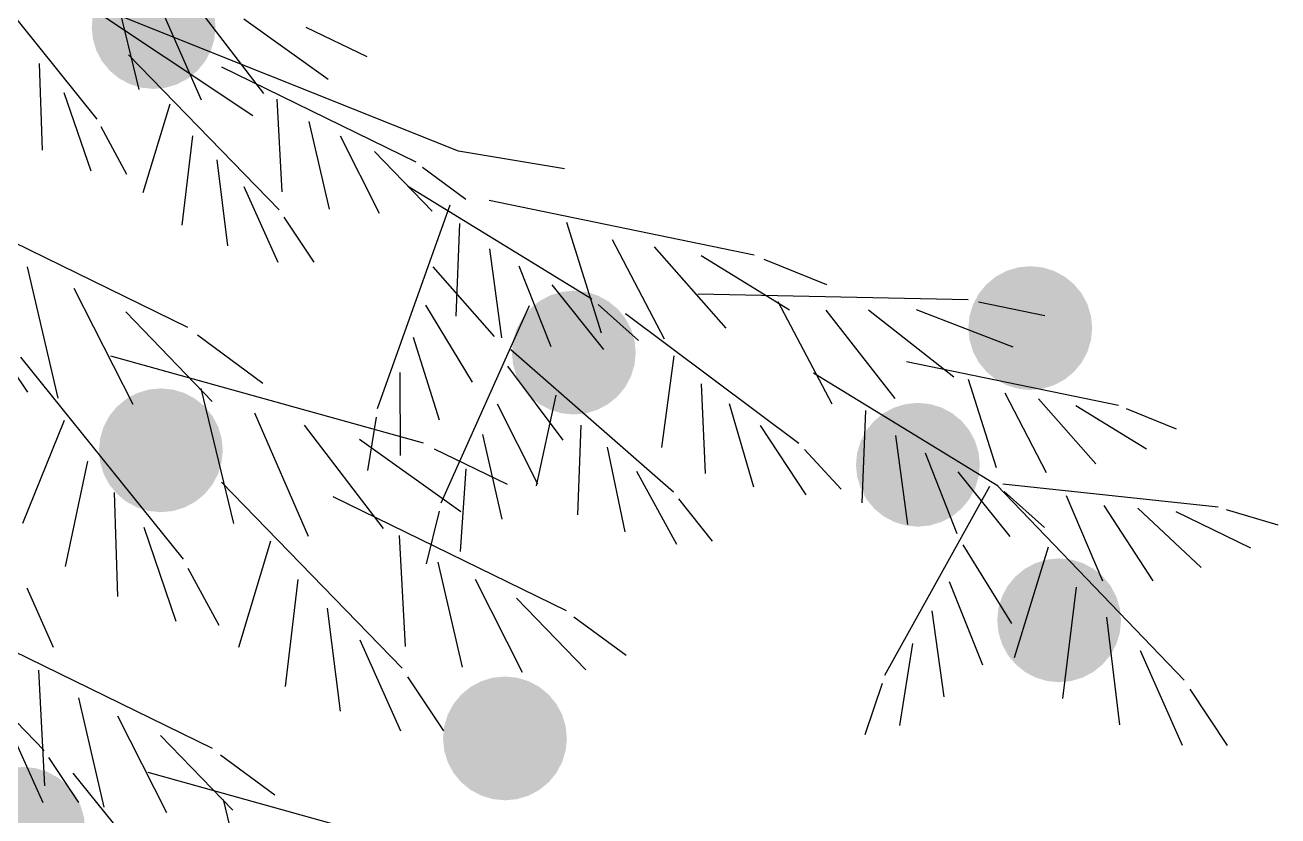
# Model space of a CAD drawing. Extents: x 0 to 1.57, y 0.06 to 3.19.
# Drawn here: x 0.873 to 1.379, y 1.779 to 2.099 of the extents above; entities that cross this region are included whole.
import ezdxf

# ---------------------------------------------------------------- set-up
doc = ezdxf.new("R2010")
doc.units = 0
doc.header["$LTSCALE"] = 1.2
doc.layers.get('0').update_dxf_attribs({"linetype": 'CONTINUOUS'})
doc.layers.add('ARQ-VEG', color=2, linetype='CONTINUOUS')

# ---------------------------------------------------------------- blocks, each defined once
blk = doc.blocks.new('*U26')
at = {"layer": 'ARQ-VEG'}
for points in [[(0.91108, 2.07726), (0.90729, 2.11573), (0.91108, 2.11884)], [(0.9154, 2.07495), (0.91108, 2.11884), (0.9154, 2.12115)], [(0.91108, 2.07726), (0.91108, 2.11884), (0.9154, 2.07495)], [(0.92009, 2.07353), (0.9154, 2.12115), (0.92009, 2.12257)], [(0.9154, 2.07495), (0.9154, 2.12115), (0.92009, 2.07353)], [(0.92497, 2.07305), (0.92009, 2.12257), (0.92497, 2.12305)], [(0.92009, 2.07353), (0.92009, 2.12257), (0.92497, 2.07305)], [(0.92497, 2.07305), (0.92497, 2.12305), (0.92985, 2.07353)], [(0.92985, 2.07353), (0.92497, 2.12305), (0.92985, 2.12257)], [(0.92985, 2.07353), (0.92985, 2.12257), (0.93454, 2.07495)], [(0.93454, 2.07495), (0.92985, 2.12257), (0.93454, 2.12115)], [(0.93454, 2.07495), (0.93454, 2.12115), (0.93886, 2.07726)], [(0.93886, 2.07726), (0.93454, 2.12115), (0.93886, 2.11884)], [(0.93886, 2.07726), (0.93886, 2.11884), (0.94265, 2.08037)], [(0.94265, 2.08037), (0.93886, 2.11884), (0.94265, 2.11573)], [(0.90729, 2.08037), (0.90418, 2.11194), (0.90729, 2.11573)], [(0.90729, 2.08037), (0.90729, 2.11573), (0.91108, 2.07726)], [(0.94265, 2.08037), (0.94265, 2.11573), (0.94576, 2.08416)], [(0.94576, 2.08416), (0.94265, 2.11573), (0.94576, 2.11194)], [(0.90418, 2.08416), (0.90187, 2.10762), (0.90418, 2.11194)], [(0.90418, 2.08416), (0.90418, 2.11194), (0.90729, 2.08037)], [(0.94576, 2.08416), (0.94576, 2.11194), (0.94807, 2.08848)], [(0.94807, 2.08848), (0.94576, 2.11194), (0.94807, 2.10762)], [(0.90187, 2.08848), (0.90045, 2.10293), (0.90187, 2.10762)], [(0.90187, 2.08848), (0.90187, 2.10762), (0.90418, 2.08416)], [(0.94807, 2.08848), (0.94807, 2.10762), (0.94949, 2.09317)], [(0.94949, 2.09317), (0.94807, 2.10762), (0.94949, 2.10293)], [(0.90045, 2.09317), (0.89997, 2.09805), (0.90045, 2.10293)], [(0.90045, 2.09317), (0.90045, 2.10293), (0.90187, 2.08848)], [(0.94949, 2.09317), (0.94949, 2.10293), (0.94997, 2.09805)]]:
    blk.add_solid(points, dxfattribs=at)
blk = doc.blocks.new('*U27')
at = {"layer": 'ARQ-VEG'}
for points in [[(1.08499, 1.94347), (1.08067, 1.98735), (1.08499, 1.98966)], [(1.08968, 1.94204), (1.08499, 1.98966), (1.08968, 1.99108)], [(1.08499, 1.94347), (1.08499, 1.98966), (1.08968, 1.94204)], [(1.09456, 1.94156), (1.08968, 1.99108), (1.09456, 1.99156)], [(1.08968, 1.94204), (1.08968, 1.99108), (1.09456, 1.94156)], [(1.09456, 1.94156), (1.09456, 1.99156), (1.09944, 1.94204)], [(1.09944, 1.94204), (1.09456, 1.99156), (1.09944, 1.99108)], [(1.09944, 1.94204), (1.09944, 1.99108), (1.10413, 1.94347)], [(1.10413, 1.94347), (1.09944, 1.99108), (1.10413, 1.98966)], [(1.10413, 1.94347), (1.10413, 1.98966), (1.10845, 1.94578)], [(1.10845, 1.94578), (1.10413, 1.98966), (1.10845, 1.98735)], [(1.07688, 1.94889), (1.07377, 1.98045), (1.07688, 1.98424)], [(1.08067, 1.94578), (1.07688, 1.98424), (1.08067, 1.98735)], [(1.07688, 1.94889), (1.07688, 1.98424), (1.08067, 1.94578)], [(1.08067, 1.94578), (1.08067, 1.98735), (1.08499, 1.94347)], [(1.10845, 1.94578), (1.10845, 1.98735), (1.11224, 1.94889)], [(1.11224, 1.94889), (1.10845, 1.98735), (1.11224, 1.98424)], [(1.11224, 1.94889), (1.11224, 1.98424), (1.11535, 1.95268)], [(1.11535, 1.95268), (1.11224, 1.98424), (1.11535, 1.98045)], [(1.07377, 1.95268), (1.07146, 1.97613), (1.07377, 1.98045)], [(1.07377, 1.95268), (1.07377, 1.98045), (1.07688, 1.94889)], [(1.11535, 1.95268), (1.11535, 1.98045), (1.11766, 1.957)], [(1.11766, 1.957), (1.11535, 1.98045), (1.11766, 1.97613)], [(1.07146, 1.957), (1.07004, 1.97144), (1.07146, 1.97613)], [(1.07146, 1.957), (1.07146, 1.97613), (1.07377, 1.95268)], [(1.11766, 1.957), (1.11766, 1.97613), (1.11908, 1.96169)], [(1.11908, 1.96169), (1.11766, 1.97613), (1.11908, 1.97144)], [(1.07004, 1.96169), (1.06956, 1.96656), (1.07004, 1.97144)], [(1.07004, 1.96169), (1.07004, 1.97144), (1.07146, 1.957)], [(1.11908, 1.96169), (1.11908, 1.97144), (1.11956, 1.96656)]]:
    blk.add_solid(points, dxfattribs=at)
blk = doc.blocks.new('*U28')
at = {"layer": 'ARQ-VEG'}
for points in [[(1.21956, 1.90049), (1.21577, 1.93895), (1.21956, 1.94206)], [(1.22388, 1.89818), (1.21956, 1.94206), (1.22388, 1.94437)], [(1.21956, 1.90049), (1.21956, 1.94206), (1.22388, 1.89818)], [(1.22857, 1.89675), (1.22388, 1.94437), (1.22857, 1.94579)], [(1.22388, 1.89818), (1.22388, 1.94437), (1.22857, 1.89675)], [(1.23344, 1.89627), (1.22857, 1.94579), (1.23344, 1.94627)], [(1.22857, 1.89675), (1.22857, 1.94579), (1.23344, 1.89627)], [(1.23344, 1.89627), (1.23344, 1.94627), (1.23832, 1.89675)], [(1.23832, 1.89675), (1.23344, 1.94627), (1.23832, 1.94579)], [(1.23832, 1.89675), (1.23832, 1.94579), (1.24301, 1.89818)], [(1.24301, 1.89818), (1.23832, 1.94579), (1.24301, 1.94437)], [(1.24301, 1.89818), (1.24301, 1.94437), (1.24733, 1.90049)], [(1.24733, 1.90049), (1.24301, 1.94437), (1.24733, 1.94206)], [(1.24733, 1.90049), (1.24733, 1.94206), (1.25112, 1.9036)], [(1.25112, 1.9036), (1.24733, 1.94206), (1.25112, 1.93895)], [(1.21577, 1.9036), (1.21266, 1.93516), (1.21577, 1.93895)], [(1.21577, 1.9036), (1.21577, 1.93895), (1.21956, 1.90049)], [(1.25112, 1.9036), (1.25112, 1.93895), (1.25423, 1.90739)], [(1.25423, 1.90739), (1.25112, 1.93895), (1.25423, 1.93516)], [(1.21266, 1.90739), (1.21035, 1.93084), (1.21266, 1.93516)], [(1.21266, 1.90739), (1.21266, 1.93516), (1.21577, 1.9036)], [(1.25423, 1.90739), (1.25423, 1.93516), (1.25654, 1.91171)], [(1.25654, 1.91171), (1.25423, 1.93516), (1.25654, 1.93084)], [(1.21035, 1.91171), (1.20893, 1.92615), (1.21035, 1.93084)], [(1.21035, 1.91171), (1.21035, 1.93084), (1.21266, 1.90739)], [(1.25654, 1.91171), (1.25654, 1.93084), (1.25796, 1.9164)], [(1.25796, 1.9164), (1.25654, 1.93084), (1.25796, 1.92615)], [(1.20893, 1.9164), (1.20844, 1.92127), (1.20893, 1.92615)], [(1.20893, 1.9164), (1.20893, 1.92615), (1.21035, 1.91171)], [(1.25796, 1.9164), (1.25796, 1.92615), (1.25844, 1.92127)]]:
    blk.add_solid(points, dxfattribs=at)
blk = doc.blocks.new('*U29')
at = {"layer": 'ARQ-VEG'}
for points in [[(1.28089, 1.83536), (1.27657, 1.87924), (1.28089, 1.88155)], [(1.28558, 1.83393), (1.28089, 1.88155), (1.28558, 1.88297)], [(1.28089, 1.83536), (1.28089, 1.88155), (1.28558, 1.83393)], [(1.29046, 1.83345), (1.28558, 1.88297), (1.29046, 1.88345)], [(1.28558, 1.83393), (1.28558, 1.88297), (1.29046, 1.83345)], [(1.29046, 1.83345), (1.29046, 1.88345), (1.29534, 1.83393)], [(1.29534, 1.83393), (1.29046, 1.88345), (1.29534, 1.88297)], [(1.29534, 1.83393), (1.29534, 1.88297), (1.30003, 1.83536)], [(1.30003, 1.83536), (1.29534, 1.88297), (1.30003, 1.88155)], [(1.30003, 1.83536), (1.30003, 1.88155), (1.30435, 1.83767)], [(1.30435, 1.83767), (1.30003, 1.88155), (1.30435, 1.87924)], [(1.27278, 1.84078), (1.26967, 1.87234), (1.27278, 1.87613)], [(1.27657, 1.83767), (1.27278, 1.87613), (1.27657, 1.87924)], [(1.27278, 1.84078), (1.27278, 1.87613), (1.27657, 1.83767)], [(1.27657, 1.83767), (1.27657, 1.87924), (1.28089, 1.83536)], [(1.30435, 1.83767), (1.30435, 1.87924), (1.30814, 1.84078)], [(1.30814, 1.84078), (1.30435, 1.87924), (1.30814, 1.87613)], [(1.30814, 1.84078), (1.30814, 1.87613), (1.31125, 1.84456)], [(1.31125, 1.84456), (1.30814, 1.87613), (1.31125, 1.87234)], [(1.26967, 1.84456), (1.26736, 1.86802), (1.26967, 1.87234)], [(1.26967, 1.84456), (1.26967, 1.87234), (1.27278, 1.84078)], [(1.31125, 1.84456), (1.31125, 1.87234), (1.31356, 1.84889)], [(1.31356, 1.84889), (1.31125, 1.87234), (1.31356, 1.86802)], [(1.26736, 1.84889), (1.26594, 1.86333), (1.26736, 1.86802)], [(1.26736, 1.84889), (1.26736, 1.86802), (1.26967, 1.84456)], [(1.31356, 1.84889), (1.31356, 1.86802), (1.31498, 1.85358)], [(1.31498, 1.85358), (1.31356, 1.86802), (1.31498, 1.86333)], [(1.26594, 1.85358), (1.26546, 1.85845), (1.26594, 1.86333)], [(1.26594, 1.85358), (1.26594, 1.86333), (1.26736, 1.84889)], [(1.31498, 1.85358), (1.31498, 1.86333), (1.31546, 1.85845)]]:
    blk.add_solid(points, dxfattribs=at)
blk = doc.blocks.new('*U30')
at = {"layer": 'ARQ-VEG'}
for points in [[(0.9279, 1.90212), (0.92302, 1.95164), (0.9279, 1.95212)], [(0.9279, 1.90212), (0.9279, 1.95212), (0.93277, 1.9026)], [(0.93277, 1.9026), (0.9279, 1.95212), (0.93277, 1.95164)], [(0.91401, 1.90633), (0.91022, 1.9448), (0.91401, 1.94791)], [(0.91833, 1.90402), (0.91401, 1.94791), (0.91833, 1.95022)], [(0.91401, 1.90633), (0.91401, 1.94791), (0.91833, 1.90402)], [(0.92302, 1.9026), (0.91833, 1.95022), (0.92302, 1.95164)], [(0.91833, 1.90402), (0.91833, 1.95022), (0.92302, 1.9026)], [(0.92302, 1.9026), (0.92302, 1.95164), (0.9279, 1.90212)], [(0.93277, 1.9026), (0.93277, 1.95164), (0.93746, 1.90402)], [(0.93746, 1.90402), (0.93277, 1.95164), (0.93746, 1.95022)], [(0.93746, 1.90402), (0.93746, 1.95022), (0.94178, 1.90633)], [(0.94178, 1.90633), (0.93746, 1.95022), (0.94178, 1.94791)], [(0.94178, 1.90633), (0.94178, 1.94791), (0.94557, 1.90944)], [(0.94557, 1.90944), (0.94178, 1.94791), (0.94557, 1.9448)], [(0.91022, 1.90944), (0.90711, 1.94101), (0.91022, 1.9448)], [(0.91022, 1.90944), (0.91022, 1.9448), (0.91401, 1.90633)], [(0.94557, 1.90944), (0.94557, 1.9448), (0.94868, 1.91323)], [(0.94868, 1.91323), (0.94557, 1.9448), (0.94868, 1.94101)], [(0.90711, 1.91323), (0.9048, 1.93669), (0.90711, 1.94101)], [(0.90711, 1.91323), (0.90711, 1.94101), (0.91022, 1.90944)], [(0.94868, 1.91323), (0.94868, 1.94101), (0.95099, 1.91755)], [(0.95099, 1.91755), (0.94868, 1.94101), (0.95099, 1.93669)], [(0.90338, 1.92224), (0.9029, 1.92712), (0.90338, 1.932)], [(0.9048, 1.91755), (0.90338, 1.932), (0.9048, 1.93669)], [(0.90338, 1.92224), (0.90338, 1.932), (0.9048, 1.91755)], [(0.9048, 1.91755), (0.9048, 1.93669), (0.90711, 1.91323)], [(0.95099, 1.91755), (0.95099, 1.93669), (0.95241, 1.92224)], [(0.95241, 1.92224), (0.95099, 1.93669), (0.95241, 1.932)], [(0.95241, 1.92224), (0.95241, 1.932), (0.9529, 1.92712)]]:
    blk.add_solid(points, dxfattribs=at)
blk = doc.blocks.new('*U49')
at = {"layer": 'ARQ-VEG'}
for points in [[(1.26924, 1.95338), (1.26492, 1.99726), (1.26924, 1.99957)], [(1.27393, 1.95196), (1.26924, 1.99957), (1.27393, 2.00099)], [(1.26924, 1.95338), (1.26924, 1.99957), (1.27393, 1.95196)], [(1.2788, 1.95147), (1.27393, 2.00099), (1.2788, 2.00147)], [(1.27393, 1.95196), (1.27393, 2.00099), (1.2788, 1.95147)], [(1.2788, 1.95147), (1.2788, 2.00147), (1.28368, 1.95196)], [(1.28368, 1.95196), (1.2788, 2.00147), (1.28368, 2.00099)], [(1.28368, 1.95196), (1.28368, 2.00099), (1.28837, 1.95338)], [(1.28837, 1.95338), (1.28368, 2.00099), (1.28837, 1.99957)], [(1.28837, 1.95338), (1.28837, 1.99957), (1.29269, 1.95569)], [(1.29269, 1.95569), (1.28837, 1.99957), (1.29269, 1.99726)], [(1.26113, 1.9588), (1.25802, 1.99036), (1.26113, 1.99415)], [(1.26492, 1.95569), (1.26113, 1.99415), (1.26492, 1.99726)], [(1.26113, 1.9588), (1.26113, 1.99415), (1.26492, 1.95569)], [(1.26492, 1.95569), (1.26492, 1.99726), (1.26924, 1.95338)], [(1.29269, 1.95569), (1.29269, 1.99726), (1.29648, 1.9588)], [(1.29648, 1.9588), (1.29269, 1.99726), (1.29648, 1.99415)], [(1.29648, 1.9588), (1.29648, 1.99415), (1.29959, 1.96259)], [(1.29959, 1.96259), (1.29648, 1.99415), (1.29959, 1.99036)], [(1.25802, 1.96259), (1.25571, 1.98604), (1.25802, 1.99036)], [(1.25802, 1.96259), (1.25802, 1.99036), (1.26113, 1.9588)], [(1.29959, 1.96259), (1.29959, 1.99036), (1.3019, 1.96691)], [(1.3019, 1.96691), (1.29959, 1.99036), (1.3019, 1.98604)], [(1.25571, 1.96691), (1.25428, 1.98135), (1.25571, 1.98604)], [(1.25571, 1.96691), (1.25571, 1.98604), (1.25802, 1.96259)], [(1.3019, 1.96691), (1.3019, 1.98604), (1.30332, 1.9716)], [(1.30332, 1.9716), (1.3019, 1.98604), (1.30332, 1.98135)], [(1.25428, 1.9716), (1.2538, 1.97647), (1.25428, 1.98135)], [(1.25428, 1.9716), (1.25428, 1.98135), (1.25571, 1.96691)], [(1.30332, 1.9716), (1.30332, 1.98135), (1.3038, 1.97647)]]:
    blk.add_solid(points, dxfattribs=at)
blk = doc.blocks.new('*U54')
at = {"layer": 'ARQ-VEG'}
for points in [[(1.06677, 1.78576), (1.06189, 1.83528), (1.06677, 1.83576)], [(1.06677, 1.78576), (1.06677, 1.83576), (1.07165, 1.78624)], [(1.07165, 1.78624), (1.06677, 1.83576), (1.07165, 1.83528)], [(1.05288, 1.78997), (1.04909, 1.82844), (1.05288, 1.83155)], [(1.0572, 1.78766), (1.05288, 1.83155), (1.0572, 1.83386)], [(1.05288, 1.78997), (1.05288, 1.83155), (1.0572, 1.78766)], [(1.06189, 1.78624), (1.0572, 1.83386), (1.06189, 1.83528)], [(1.0572, 1.78766), (1.0572, 1.83386), (1.06189, 1.78624)], [(1.06189, 1.78624), (1.06189, 1.83528), (1.06677, 1.78576)], [(1.07165, 1.78624), (1.07165, 1.83528), (1.07634, 1.78766)], [(1.07634, 1.78766), (1.07165, 1.83528), (1.07634, 1.83386)], [(1.07634, 1.78766), (1.07634, 1.83386), (1.08066, 1.78997)], [(1.08066, 1.78997), (1.07634, 1.83386), (1.08066, 1.83155)], [(1.08066, 1.78997), (1.08066, 1.83155), (1.08445, 1.79308)], [(1.08445, 1.79308), (1.08066, 1.83155), (1.08445, 1.82844)], [(1.04909, 1.79308), (1.04599, 1.82465), (1.04909, 1.82844)], [(1.04909, 1.79308), (1.04909, 1.82844), (1.05288, 1.78997)], [(1.08445, 1.79308), (1.08445, 1.82844), (1.08756, 1.79687)], [(1.08756, 1.79687), (1.08445, 1.82844), (1.08756, 1.82465)], [(1.04599, 1.79687), (1.04367, 1.82033), (1.04599, 1.82465)], [(1.04599, 1.79687), (1.04599, 1.82465), (1.04909, 1.79308)], [(1.08756, 1.79687), (1.08756, 1.82465), (1.08987, 1.80119)], [(1.08987, 1.80119), (1.08756, 1.82465), (1.08987, 1.82033)], [(1.04225, 1.80588), (1.04177, 1.81076), (1.04225, 1.81564)], [(1.04367, 1.80119), (1.04225, 1.81564), (1.04367, 1.82033)], [(1.04225, 1.80588), (1.04225, 1.81564), (1.04367, 1.80119)], [(1.04367, 1.80119), (1.04367, 1.82033), (1.04599, 1.79687)], [(1.08987, 1.80119), (1.08987, 1.82033), (1.09129, 1.80588)], [(1.09129, 1.80588), (1.08987, 1.82033), (1.09129, 1.81564)], [(1.09129, 1.80588), (1.09129, 1.81564), (1.09177, 1.81076)]]:
    blk.add_solid(points, dxfattribs=at)
blk = doc.blocks.new('*U55')
at = {"layer": 'ARQ-VEG'}
for points in [[(0.86276, 1.75114), (0.85844, 1.79502), (0.86276, 1.79733)], [(0.86745, 1.74972), (0.86276, 1.79733), (0.86745, 1.79876)], [(0.86276, 1.75114), (0.86276, 1.79733), (0.86745, 1.74972)], [(0.87233, 1.74924), (0.86745, 1.79876), (0.87233, 1.79924)], [(0.86745, 1.74972), (0.86745, 1.79876), (0.87233, 1.74924)], [(0.87233, 1.74924), (0.87233, 1.79924), (0.87721, 1.74972)], [(0.87721, 1.74972), (0.87233, 1.79924), (0.87721, 1.79876)], [(0.87721, 1.74972), (0.87721, 1.79876), (0.8819, 1.75114)], [(0.8819, 1.75114), (0.87721, 1.79876), (0.8819, 1.79733)], [(0.8819, 1.75114), (0.8819, 1.79733), (0.88622, 1.75345)], [(0.88622, 1.75345), (0.8819, 1.79733), (0.88622, 1.79502)], [(0.85465, 1.75656), (0.85154, 1.78813), (0.85465, 1.79191)], [(0.85844, 1.75345), (0.85465, 1.79191), (0.85844, 1.79502)], [(0.85465, 1.75656), (0.85465, 1.79191), (0.85844, 1.75345)], [(0.85844, 1.75345), (0.85844, 1.79502), (0.86276, 1.75114)], [(0.88622, 1.75345), (0.88622, 1.79502), (0.89001, 1.75656)], [(0.89001, 1.75656), (0.88622, 1.79502), (0.89001, 1.79191)], [(0.89001, 1.75656), (0.89001, 1.79191), (0.89312, 1.76035)], [(0.89312, 1.76035), (0.89001, 1.79191), (0.89312, 1.78813)], [(0.85154, 1.76035), (0.84923, 1.7838), (0.85154, 1.78813)], [(0.85154, 1.76035), (0.85154, 1.78813), (0.85465, 1.75656)], [(0.89312, 1.76035), (0.89312, 1.78813), (0.89543, 1.76467)], [(0.89543, 1.76467), (0.89312, 1.78813), (0.89543, 1.7838)], [(0.84923, 1.76467), (0.84781, 1.77911), (0.84923, 1.7838)], [(0.84923, 1.76467), (0.84923, 1.7838), (0.85154, 1.76035)], [(0.89543, 1.76467), (0.89543, 1.7838), (0.89685, 1.76936)], [(0.89685, 1.76936), (0.89543, 1.7838), (0.89685, 1.77911)], [(0.84781, 1.76936), (0.84733, 1.77424), (0.84781, 1.77911)], [(0.84781, 1.76936), (0.84781, 1.77911), (0.84923, 1.76467)], [(0.89685, 1.76936), (0.89685, 1.77911), (0.89733, 1.77424)]]:
    blk.add_solid(points, dxfattribs=at)

msp = doc.modelspace()

# ---------------------------------------------------------------- linework, layer by layer
for p, q in [((0.84732, 2.12887, 94.63282), (0.90209, 2.06087, 94.63282)), ((0.90802, 2.11832, 94.63282), (0.91897, 2.07283, 94.63282)), ((0.926, 2.11017, 94.63282), (0.94412, 2.06862, 94.63282)), ((0.94272, 2.10598, 94.63282), (0.96931, 2.0712, 94.63282)), ((0.96132, 2.10129, 94.63282), (0.99541, 2.07696, 94.63282)), ((0.98646, 2.09804, 94.63282), (1.01101, 2.08609, 94.63282)), ((0.91488, 2.08683, 94.63282), (0.9757, 2.02418, 94.63282)), ((0.87883, 2.08336, 94.63282), (0.87995, 2.04836, 94.63282)), ((0.95238, 2.08198, 94.63282), (1.03082, 2.04362, 94.63282)), ((0.88876, 2.07165, 94.63282), (0.89961, 2.03996, 94.63282)), ((0.97472, 2.06888, 94.63282), (0.97671, 2.03151, 94.63282)), ((0.93147, 2.06695, 94.63282), (0.92068, 2.03111, 94.63282)), ((0.98768, 2.05986, 94.63282), (0.99588, 2.02453, 94.63282)), ((0.9036, 2.05784, 94.63282), (0.91401, 2.03863, 94.63282)), ((0.9406, 2.05406, 94.63282), (0.93636, 2.01805, 94.63282)), ((1.00022, 2.05412, 94.63282), (1.01607, 2.0229, 94.63282)), ((0.95046, 2.04443, 94.63282), (0.9548, 2.00967, 94.63282)), ((1.01417, 2.04773, 94.63282), (1.03744, 2.02363, 94.63282)), ((1.03348, 2.04151, 94.63282), (1.05105, 2.02853, 94.63282)), ((0.82102, 2.03439, 94.63282), (0.93868, 1.97685, 94.63282)), ((0.96142, 2.03368, 94.63282), (0.97515, 2.00313, 94.63282)), ((1.02741, 2.03387, 94.63282), (1.1019, 1.98831, 94.63282)), ((1.06046, 2.0281, 94.63282), (1.16736, 2.00604, 94.63282)), ((1.04454, 2.02617, 94.63282), (1.01524, 1.94391, 94.63282)), ((0.97748, 2.0213, 94.63282), (0.98962, 2.00314, 94.63282)), ((1.04842, 2.01873, 94.63282), (1.04689, 1.98133, 94.63282)), ((1.09159, 2.01919, 94.63282), (1.10562, 1.97456, 94.63282)), ((1.06048, 2.00853, 94.63282), (1.06532, 1.97259, 94.63282)), ((1.11008, 2.01229, 94.63282), (1.13099, 1.97208, 94.63282)), ((1.12704, 2.00925, 94.63282), (1.15595, 1.97637, 94.63282)), ((1.14592, 2.00584, 94.63282), (1.18159, 1.9839, 94.63282)), ((1.17123, 2.00432, 94.63282), (1.19654, 1.99407, 94.63282)), ((0.87397, 2.0012, 94.63282), (0.88627, 1.94822, 94.63282)), ((1.03771, 2.00119, 94.63282), (1.06241, 1.97306, 94.63282)), ((1.07242, 2.00164, 94.63282), (1.08527, 1.96906, 94.63282)), ((0.89278, 1.99261, 94.63282), (0.91656, 1.94576, 94.63282)), ((1.08571, 1.99396, 94.63282), (1.10661, 1.96779, 94.63282)), ((1.14463, 1.99026, 94.63282), (1.25376, 1.98803, 94.63282)), ((0.9137, 1.98301, 94.63282), (0.94861, 1.94686, 94.63282)), ((1.03475, 1.98568, 94.63282), (1.05357, 1.95468, 94.63282)), ((1.07654, 1.9855, 94.63282), (1.0409, 1.90578, 94.63282)), ((1.10435, 1.98596, 94.63282), (1.12062, 1.97139, 94.63282)), ((1.17685, 1.98717, 94.63282), (1.19877, 1.94583, 94.63282)), ((1.19629, 1.98375, 94.63282), (1.22417, 1.94801, 94.63282)), ((1.21352, 1.98384, 94.63282), (1.24793, 1.95678, 94.63282)), ((1.23271, 1.98393, 94.63282), (1.27177, 1.96885, 94.63282)), ((1.25787, 1.98704, 94.63282), (1.28462, 1.98157, 94.63282)), ((1.11543, 1.98229, 94.63282), (1.1854, 1.93005, 94.63282)), ((0.85944, 1.97231, 94.63282), (0.87401, 1.95052, 94.63282)), ((0.94266, 1.97369, 94.63282), (0.96902, 1.95422, 94.63282)), ((1.02979, 1.97281, 94.63282), (1.04027, 1.9394, 94.63282)), ((1.06914, 1.96784, 94.63282), (1.13481, 1.91029, 94.63282)), ((0.87123, 1.96474, 94.63282), (0.93696, 1.88313, 94.63282)), ((0.90755, 1.96529, 94.63282), (1.03372, 1.93012, 94.63282)), ((1.13496, 1.96528, 94.63282), (1.12998, 1.92818, 94.63282)), ((1.22885, 1.963, 94.63282), (1.31437, 1.94536, 94.63282)), ((1.02428, 1.95849, 94.63282), (1.02447, 1.92499, 94.63282)), ((1.06778, 1.96113, 94.63282), (1.0902, 1.93116, 94.63282)), ((1.19132, 1.95838, 94.63282), (1.26581, 1.91282, 94.63282)), ((0.94408, 1.95207, 94.63282), (0.95722, 1.89749, 94.63282)), ((1.14602, 1.95401, 94.63282), (1.14752, 1.91778, 94.63282)), ((1.25375, 1.95587, 94.63282), (1.26498, 1.92017, 94.63282)), ((1.08727, 1.94936, 94.63282), (1.07942, 1.91276, 94.63282)), ((1.26855, 1.95036, 94.63282), (1.28527, 1.91818, 94.63282)), ((1.28212, 1.94792, 94.63282), (1.30524, 1.92162, 94.63282)), ((0.96566, 1.9423, 94.63282), (0.98739, 1.89244, 94.63282)), ((1.06362, 1.9459, 94.63282), (1.07996, 1.91353, 94.63282)), ((1.15727, 1.94605, 94.63282), (1.16706, 1.91242, 94.63282)), ((1.21234, 1.94324, 94.63282), (1.21081, 1.90585, 94.63282)), ((1.29722, 1.9452, 94.63282), (1.32575, 1.92764, 94.63282)), ((1.31747, 1.94398, 94.63282), (1.33771, 1.93578, 94.63282)), ((0.88885, 1.93914, 94.63282), (0.872, 1.89751, 94.63282)), ((0.98571, 1.93727, 94.63282), (1.01762, 1.89554, 94.63282)), ((1.01481, 1.94055, 94.63282), (1.01131, 1.91899, 94.63282)), ((1.09742, 1.93725, 94.63282), (1.09609, 1.90102, 94.63282)), ((1.1698, 1.93718, 94.63282), (1.18819, 1.90918, 94.63282)), ((1.05767, 1.93346, 94.63282), (1.06551, 1.89933, 94.63282)), ((1.22439, 1.93304, 94.63282), (1.22923, 1.8971, 94.63282)), ((1.00803, 1.93164, 94.63282), (1.04894, 1.90245, 94.63282)), ((1.03821, 1.92774, 94.63282), (1.06767, 1.9134, 94.63282)), ((1.10802, 1.92844, 94.63282), (1.11515, 1.89415, 94.63282)), ((1.18761, 1.92749, 94.63282), (1.20247, 1.91148, 94.63282)), ((0.89834, 1.92273, 94.63282), (0.88928, 1.88018, 94.63282)), ((1.23633, 1.92615, 94.63282), (1.24918, 1.89357, 94.63282)), ((1.05105, 1.91961, 94.63282), (1.04863, 1.8862, 94.63282)), ((1.11981, 1.91862, 94.63282), (1.13597, 1.88927, 94.63282)), ((1.24962, 1.91848, 94.63282), (1.27052, 1.8923, 94.63282)), ((0.95231, 1.9143, 94.63282), (1.02529, 1.8391, 94.63282)), ((1.26233, 1.91253, 94.63282), (1.22, 1.83616, 94.63282)), ((1.26535, 1.91297, 94.63282), (1.34098, 1.83427, 94.63282)), ((1.26778, 1.91352, 94.63282), (1.35461, 1.90426, 94.63282)), ((0.90905, 1.91013, 94.63282), (0.91039, 1.86812, 94.63282)), ((0.99731, 1.90847, 94.63282), (1.09144, 1.86243, 94.63282)), ((1.13682, 1.90757, 94.63282), (1.15038, 1.89045, 94.63282)), ((1.26826, 1.91047, 94.63282), (1.28453, 1.8959, 94.63282)), ((1.29325, 1.90884, 94.63282), (1.30789, 1.8744, 94.63282)), ((1.04022, 1.90247, 94.63282), (1.03504, 1.88125, 94.63282)), ((1.30851, 1.90479, 94.63282), (1.32828, 1.87439, 94.63282)), ((1.32225, 1.90368, 94.63282), (1.34782, 1.87975, 94.63282)), ((1.33755, 1.90244, 94.63282), (1.36765, 1.88774, 94.63282)), ((1.35782, 1.90319, 94.63282), (1.37877, 1.897, 94.63282)), ((0.92096, 1.89608, 94.63282), (0.93398, 1.85805, 94.63282)), ((1.02412, 1.89275, 94.63282), (1.02651, 1.8479, 94.63282)), ((0.97221, 1.89043, 94.63282), (0.95927, 1.84742, 94.63282)), ((1.25152, 1.889, 94.63282), (1.27129, 1.85722, 94.63282)), ((1.28596, 1.88801, 94.63282), (1.27226, 1.84327, 94.63282)), ((1.03967, 1.88192, 94.63282), (1.0495, 1.83953, 94.63282)), ((0.93877, 1.8795, 94.63282), (0.95127, 1.85645, 94.63282)), ((0.87379, 1.87151, 94.63282), (0.88445, 1.84756, 94.63282)), ((0.98317, 1.87497, 94.63282), (0.97808, 1.83176, 94.63282)), ((1.05471, 1.87504, 94.63282), (1.07374, 1.83757, 94.63282)), ((1.24606, 1.87418, 94.63282), (1.25957, 1.84053, 94.63282)), ((1.2973, 1.87185, 94.63282), (1.29176, 1.82686, 94.63282)), ((0.81998, 1.86855, 94.63282), (0.88079, 1.8059, 94.63282)), ((1.07145, 1.86737, 94.63282), (1.09938, 1.83845, 94.63282)), ((0.995, 1.8634, 94.63282), (1.00021, 1.8217, 94.63282)), ((1.23907, 1.8623, 94.63282), (1.24396, 1.82762, 94.63282)), ((1.09462, 1.85991, 94.63282), (1.11571, 1.84433, 94.63282)), ((1.30956, 1.85974, 94.63282), (1.31477, 1.81627, 94.63282)), ((0.85055, 1.85475, 94.63282), (0.94861, 1.80679, 94.63282)), ((1.00815, 1.85051, 94.63282), (1.02464, 1.81385, 94.63282)), ((1.23129, 1.84907, 94.63282), (1.22602, 1.81598, 94.63282)), ((1.32319, 1.84624, 94.63282), (1.34017, 1.80797, 94.63282)), ((0.87848, 1.83837, 94.63282), (0.88097, 1.79166, 94.63282)), ((1.02743, 1.83565, 94.63282), (1.04199, 1.81386, 94.63282)), ((1.21903, 1.83291, 94.63282), (1.21206, 1.81221, 94.63282)), ((1.34319, 1.83066, 94.63282), (1.35825, 1.80789, 94.63282)), ((0.89468, 1.82709, 94.63282), (0.90493, 1.78294, 94.63282)), ((0.91035, 1.81993, 94.63282), (0.93017, 1.78089, 94.63282)), ((0.86652, 1.8154, 94.63282), (0.88025, 1.78485, 94.63282)), ((0.92779, 1.81193, 94.63282), (0.95688, 1.78181, 94.63282)), ((0.88258, 1.80302, 94.63282), (0.89471, 1.78486, 94.63282)), ((0.95192, 1.80416, 94.63282), (0.97389, 1.78794, 94.63282)), ((0.8924, 1.79671, 94.63282), (0.94717, 1.7287, 94.63282)), ((0.92266, 1.79716, 94.63282), (1.02781, 1.76786, 94.63282)), ((0.9531, 1.78615, 94.63282), (0.96405, 1.74067, 94.63282))]:
    msp.add_line(p, q)
at = {"layer": 'ARQ-VEG'}
for p, q in [((0.96501, 2.06217, 94.63282), (0.89384, 2.10963, 94.63282)), ((1.04806, 2.04794, 94.63282), (0.89384, 2.10963, 94.63282)), ((1.09076, 2.04082, 94.63282), (1.04806, 2.04794, 94.63282))]:
    msp.add_line(p, q, dxfattribs=at)

# ---------------------------------------------------------------- block references
for name in ['*U26', '*U49', '*U27', '*U30', '*U28', '*U29', '*U54', '*U55']:
    msp.add_blockref(name, (0, 0), dxfattribs=at)

doc.saveas('drawing.dxf')
